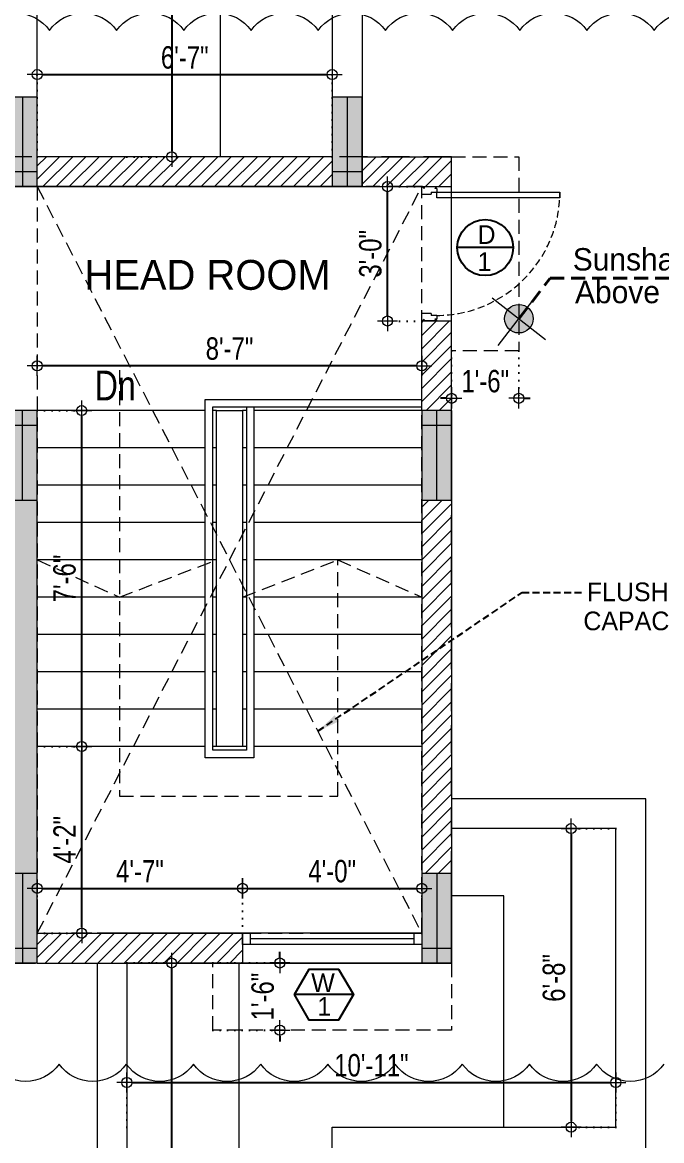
# Model space of a CAD drawing. Header units: inches. Extents: x 13 to 21264, y -72369 to -55.
# Drawn here: x 14469 to 14640.3, y -71945.2 to -71645.6 of the extents above; entities that cross this region are included whole.
import ezdxf

# ---------------------------------------------------------------- set-up
doc = ezdxf.new("R2010")
doc.units = ezdxf.units.IN
doc.header["$LTSCALE"] = 15
doc.header["$MEASUREMENT"] = 0
doc.header["$PDMODE"] = 34
for name, pattern in [('DASHED2', [0.375, 0.25, -0.125]), ('DOT2', [0.125, 0, -0.125]), ('HIDDEN', [0.375, 0.25, -0.125]), ('HIDDEN2', [0.1875, 0.125, -0.0625])]:
    doc.linetypes.add(name, pattern=pattern)
doc.layers.get('0').update_dxf_attribs({"linetype": 'CONTINUOUS', "lineweight": 13})
doc.layers.get('DEFPOINTS').update_dxf_attribs({"linetype": 'CONTINUOUS', "lineweight": 13})
for name, color, linetype in [('1', 8, 'CONTINUOUS'), ('2', 36, 'CONTINUOUS'), ('2P', 46, 'CONTINUOUS'), ('Railing', 233, 'CONTINUOUS')]:
    doc.layers.add(name, color=color, linetype=linetype)
for name, color, linetype, lineweight in [('1P', 252, 'CONTINUOUS', 13), ('A-Wall', 7, 'CONTINUOUS', 40), ('AR-COL-TYP', 2, 'CONTINUOUS', 13), ('AR-WALL', 7, 'CONTINUOUS', 13), ('COLUMN HATCH', 19, 'CONTINUOUS', 13), ('DOOR', 17, 'CONTINUOUS', 13), ('INNER DIM', 30, 'CONTINUOUS', 13), ('parapet wall', 4, 'CONTINUOUS', 13), ('RCC SLAB', 2, 'CONTINUOUS', 13), ('TEXT', 4, 'CONTINUOUS', 13), ('WIN', 152, 'CONTINUOUS', 13)]:
    doc.layers.add(name, color=color, linetype=linetype, lineweight=lineweight)
doc.layers.add('AR-WALL HATCH', color=7, linetype='CONTINUOUS', lineweight=9, true_color=0xfa0000)
doc.layers.add('REVISION - 2', color=7, linetype='CONTINUOUS', lineweight=13, true_color=0x1a6600)
doc.layers.add('BOXTEXT', color=232, linetype='CONTINUOUS', true_color=0xbd005e)
doc.styles.add('My Style', font='', dxfattribs={"width": 0.8})
doc.styles.add('RD', font='', dxfattribs={"width": 0.8})
doc.styles.add('rob', font='')
doc.styles.add('RS', font='', dxfattribs={"width": 0.8})
doc.styles.get('My Style').set_extended_font_data('Century Gothic')
doc.styles.get('RD').set_extended_font_data('Century Gothic')
doc.styles.get('rob').set_extended_font_data('Century Gothic')
doc.styles.get('RS').set_extended_font_data('Century Gothic')
doc.dimstyles.new('SECTION DIM', dxfattribs={"dimscale": 0.6, "dimtxt": 9, "dimasz": 2, "dimexe": 0, "dimexo": 0, "dimgap": 1, "dimtad": 1, "dimzin": 3, "dimdsep": 46, "dimlunit": 4, "dimtxsty": 'RS', "dimblk1": 'CUT', "dimblk2": 'CUT', "dimsah": 1, "dimcen": 0, "dimclrd": 251, "dimclre": 21, "dimclrt": 4, "dimadec": 0, "dimazin": 0, "dimtfac": 1, "dimtix": 1, "dimtofl": 0, "dimtmove": 2, "dimatfit": 3, "dimfxl": 0, "dimtolj": 1, "dimtzin": 3, "dimarcsym": 0})
doc.dimstyles.new('Working Dim', dxfattribs={"dimtxt": 8, "dimasz": 1, "dimexe": 0.18, "dimexo": 0.0625, "dimgap": 2, "dimtad": 1, "dimdec": 1, "dimzin": 3, "dimdsep": 46, "dimlunit": 4, "dimtxsty": 'My Style', "dimblk": 'CUT', "dimcen": 0.09, "dimclrd": 250, "dimclre": 21, "dimclrt": 30, "dimadec": 0, "dimazin": 3, "dimtfac": 0.75, "dimtdec": 1, "dimtix": 1, "dimtofl": 0, "dimtmove": 0, "dimatfit": 3, "dimfxl": 1, "dimtolj": 1, "dimtzin": 0, "dimarcsym": 0})
doc.dimstyles.new('WORKING DIM-altura', dxfattribs={"dimscale": 0, "dimtxt": 6, "dimasz": 1.5, "dimexe": 0, "dimexo": 0, "dimgap": 2, "dimtad": 1, "dimzin": 3, "dimdsep": 46, "dimlunit": 4, "dimtxsty": 'RS', "dimblk1": 'CUT-15', "dimblk2": 'CUT-15', "dimsah": 1, "dimcen": 0, "dimclrd": 49, "dimclre": 109, "dimclrt": 41, "dimadec": 0, "dimazin": 0, "dimtfac": 0.75, "dimtix": 1, "dimtofl": 0, "dimtmove": 2, "dimatfit": 2, "dimldrblk": 'CUT-15', "dimfxl": 1, "dimtolj": 1, "dimtzin": 3, "dimlwd": -1, "dimlwe": -1, "dimarcsym": 0})
pattern_1 = [(45, (21158.8875, -1712.1522), (-1.76776695, 1.76776695), [])]

# ---------------------------------------------------------------- blocks, each defined once
blk = doc.blocks.new('*U21')
at = {"layer": 'WIN', "ltscale": 2}
for p, q in [((0, 0), (48, 0)), ((2, -5), (0, -5)), ((0, -5), (0, -8)), ((46, -5), (2, -5)), ((2, -8), (2, -5)), ((48, -5), (46, -5)), ((46, -5), (46, -8)), ((48, -8), (48, -5)), ((0, -8), (2, -8)), ((46, -6.5), (2, -6.5)), ((46, -8), (2, -8)), ((46, -8), (48, -8))]:
    blk.add_line(p, q, dxfattribs=at)
blk = doc.blocks.new('ty col')
at = {"layer": 'AR-COL-TYP'}
h = blk.add_hatch(color=250, dxfattribs=at)
h.dxf.hatch_style = 1
h.paths.add_polyline_path([(-4.02, -20), (3.98, -20), (3.98, 4), (-4.02, 4)])
at = {"layer": 'AR-COL-TYP', "color": 5}
for p, q in [((-0.02, 4, 0), (-0.02, -20, 0)), ((-4.02, -16, 0), (3.98, -16, 0))]:
    blk.add_line(p, q, dxfattribs=at)
at = {"layer": 'AR-COL-TYP', "elevation": 0}
blk.add_lwpolyline([(-4.02, -20), (3.98, -20), (3.98, 4), (-4.02, 4)], close=True, dxfattribs=at)
blk = doc.blocks.new('36-dp')
at = {"layer": 'DOOR', "color": 247}
for p, q in [((-36, 0.125), (-34, 0.125)), ((-36, 0), (-36, 0.125)), ((-36, 0), (-35.5, -0.5)), ((-34, -2.375), (-34, 0.125)), ((-2, 0.125), (-2, -2.375)), ((-2, 0.125), (0, 0.125)), ((0, 0), (-0.5, -0.5)), ((0, 0.125), (0, 0)), ((-36, -3.875), (-36, -0.5)), ((-36, -0.5), (-35.5, -0.5)), ((-34.5, -3.875), (-34.5, -2.375)), ((-34, -2.375), (-34.5, -2.375)), ((-1.5, -2.375), (-2, -2.375)), ((-1.5, -2.375), (-1.5, -3.875)), ((0, -0.5), (-0.5, -0.5)), ((0, -0.5), (0, -3.875)), ((-36, -3.875), (-35.5, -3.375)), ((-35.5, -3.875), (-35.5, -3.375)), ((-34.5, -3.875), (-35.5, -3.875)), ((-0.5, -3.875), (-1.5, -3.875)), ((0, -3.875), (-0.5, -3.375)), ((-0.5, -3.875), (-0.5, -3.375))]:
    blk.add_line(p, q, dxfattribs=at)
blk.add_lwpolyline([(-1.5, -3.875), (-1.5, -36.875), (-3, -36.875), (-3, -3.875)], close=True, dxfattribs=at)
at = {"layer": 'DOOR', "color": 247, "linetype": 'HIDDEN2'}
blk.add_arc((-1.5, -3.875), 33, 180, 270, dxfattribs=at)
blk = doc.blocks.new('CUT')
at = {"layer": 'INNER DIM', "color": 9}
blk.add_line((0, 1.8), (0, -1.8), dxfattribs=at)
at = {"layer": 'INNER DIM', "color": 8}
blk.add_line((-1.8, 0), (1.8, 0), dxfattribs=at)
at = {"layer": 'INNER DIM', "color": 9}
blk.add_circle((0, 0), 0.9, dxfattribs=at)
blk = doc.blocks.new('*D283')
at = {"layer": 'DEFPOINTS', "color": 0, "transparency": 16777216}
for p in [(14473.03, -71839.63, 0.01), (14484.92, -71839.63), (14473.03, -71889.63, 0)]:
    blk.add_point(p, dxfattribs=at)
at = {"layer": 'INNER DIM', "color": 21, "linetype": 'DOT2', "lineweight": -2, "transparency": 16777216}
for p, q in [((14473.03, -71839.63), (14484.92, -71839.63)), ((14473.03, -71889.63), (14484.92, -71889.63))]:
    blk.add_line(p, q, dxfattribs=at)
at = {"layer": 'INNER DIM', "color": 251, "lineweight": -2, "transparency": 16777216}
blk.add_line((14484.92, -71888.13), (14484.92, -71841.13), dxfattribs=at)
at = {"layer": 'INNER DIM', "color": 251, "lineweight": -2, "transparency": 16777216, "xscale": 1.5, "yscale": 1.5, "zscale": 1.5}
for p, rotation in [((14484.92, -71839.63), 90), ((14484.92, -71889.63), 270)]:
    blk.add_blockref('CUT', p, dxfattribs=dict(at, rotation=rotation))
at = {"layer": 'INNER DIM', "color": 7, "lineweight": 0, "transparency": 16777216, "insert": (14480.34, -71864.63), "char_height": 6, "attachment_point": 5, "rotation": 90, "style": 'RS'}
blk.add_mtext('\\A1;4\'-2"', dxfattribs=at)
blk = doc.blocks.new('*D284')
at = {"layer": 'DEFPOINTS', "color": 0, "transparency": 16777216}
for p in [(14473.03, -71749.64, 0.01), (14484.92, -71749.64), (14473.03, -71839.63, 0.01)]:
    blk.add_point(p, dxfattribs=at)
at = {"layer": 'INNER DIM', "color": 21, "linetype": 'DOT2', "lineweight": -2, "transparency": 16777216}
for p, q in [((14473.03, -71749.64), (14484.92, -71749.64)), ((14473.03, -71839.63), (14484.92, -71839.63))]:
    blk.add_line(p, q, dxfattribs=at)
at = {"layer": 'INNER DIM', "color": 251, "lineweight": -2, "transparency": 16777216}
blk.add_line((14484.92, -71838.13), (14484.92, -71751.14), dxfattribs=at)
at = {"layer": 'INNER DIM', "color": 251, "lineweight": -2, "transparency": 16777216, "xscale": 1.5, "yscale": 1.5, "zscale": 1.5}
for p, rotation in [((14484.92, -71749.64), 90), ((14484.92, -71839.63), 270)]:
    blk.add_blockref('CUT', p, dxfattribs=dict(at, rotation=rotation))
at = {"layer": 'INNER DIM', "color": 7, "lineweight": 0, "transparency": 16777216, "insert": (14480.34, -71794.63), "char_height": 6, "attachment_point": 5, "rotation": 90, "style": 'RS'}
blk.add_mtext('\\A1;7\'-6"', dxfattribs=at)
blk = doc.blocks.new('*D285')
at = {"layer": 'DEFPOINTS', "color": 0, "transparency": 16777216}
for p in [(14528.03, -71877.63), (14473.03, -71889.63, 0), (14528.03, -71889.63, 0)]:
    blk.add_point(p, dxfattribs=at)
at = {"layer": 'INNER DIM', "color": 21, "linetype": 'DOT2', "lineweight": -2, "transparency": 16777216}
for p, q in [((14473.03, -71889.63), (14473.03, -71877.63)), ((14528.03, -71889.63), (14528.03, -71877.63))]:
    blk.add_line(p, q, dxfattribs=at)
at = {"layer": 'INNER DIM', "color": 251, "lineweight": -2, "transparency": 16777216}
blk.add_line((14474.53, -71877.63), (14526.53, -71877.63), dxfattribs=at)
at = {"layer": 'INNER DIM', "color": 251, "lineweight": -2, "transparency": 16777216, "xscale": 1.5, "yscale": 1.5, "zscale": 1.5, "rotation": 180}
blk.add_blockref('CUT', (14473.03, -71877.63), dxfattribs=at)
at = {"layer": 'INNER DIM', "color": 251, "lineweight": -2, "transparency": 16777216, "xscale": 1.5, "yscale": 1.5, "zscale": 1.5}
blk.add_blockref('CUT', (14528.03, -71877.63), dxfattribs=at)
at = {"layer": 'INNER DIM', "color": 7, "lineweight": 0, "transparency": 16777216, "insert": (14500.53, -71873.06), "char_height": 6, "attachment_point": 5, "style": 'RS'}
blk.add_mtext('\\A1;4\'-7"', dxfattribs=at)
blk = doc.blocks.new('*D286')
at = {"layer": 'DEFPOINTS', "color": 0, "transparency": 16777216}
for p in [(14576.03, -71877.63), (14528.03, -71889.63, 0), (14576.03, -71889.63, 0.01)]:
    blk.add_point(p, dxfattribs=at)
at = {"layer": 'INNER DIM', "color": 21, "linetype": 'DOT2', "lineweight": -2, "transparency": 16777216}
for p, q in [((14528.03, -71889.63), (14528.03, -71877.63)), ((14576.03, -71889.63), (14576.03, -71877.63))]:
    blk.add_line(p, q, dxfattribs=at)
at = {"layer": 'INNER DIM', "color": 251, "lineweight": -2, "transparency": 16777216}
blk.add_line((14529.53, -71877.63), (14574.53, -71877.63), dxfattribs=at)
at = {"layer": 'INNER DIM', "color": 251, "lineweight": -2, "transparency": 16777216, "xscale": 1.5, "yscale": 1.5, "zscale": 1.5, "rotation": 180}
blk.add_blockref('CUT', (14528.03, -71877.63), dxfattribs=at)
at = {"layer": 'INNER DIM', "color": 251, "lineweight": -2, "transparency": 16777216, "xscale": 1.5, "yscale": 1.5, "zscale": 1.5}
blk.add_blockref('CUT', (14576.03, -71877.63), dxfattribs=at)
at = {"layer": 'INNER DIM', "color": 7, "lineweight": 0, "transparency": 16777216, "insert": (14552.03, -71873.06), "char_height": 6, "attachment_point": 5, "style": 'RS'}
blk.add_mtext('\\A1;4\'-0"', dxfattribs=at)
blk = doc.blocks.new('*D287')
at = {"layer": 'DEFPOINTS', "color": 0, "transparency": 16777216}
for p in [(14552.03, -71659.63), (14473.03, -71681.63, 0.01), (14552.03, -71681.63, 0.01)]:
    blk.add_point(p, dxfattribs=at)
at = {"layer": 'INNER DIM', "color": 21, "linetype": 'DOT2', "lineweight": -2, "transparency": 16777216}
for p, q in [((14473.03, -71681.63), (14473.03, -71659.63)), ((14552.03, -71681.63), (14552.03, -71659.63))]:
    blk.add_line(p, q, dxfattribs=at)
at = {"layer": 'INNER DIM', "color": 251, "lineweight": -2, "transparency": 16777216}
blk.add_line((14474.53, -71659.63), (14550.53, -71659.63), dxfattribs=at)
at = {"layer": 'INNER DIM', "color": 251, "lineweight": -2, "transparency": 16777216, "xscale": 1.5, "yscale": 1.5, "zscale": 1.5, "rotation": 180}
blk.add_blockref('CUT', (14473.03, -71659.63), dxfattribs=at)
at = {"layer": 'INNER DIM', "color": 251, "lineweight": -2, "transparency": 16777216, "xscale": 1.5, "yscale": 1.5, "zscale": 1.5}
blk.add_blockref('CUT', (14552.03, -71659.63), dxfattribs=at)
at = {"layer": 'INNER DIM', "color": 7, "lineweight": 0, "transparency": 16777216, "insert": (14512.53, -71655.06), "char_height": 6, "attachment_point": 5, "style": 'RS'}
blk.add_mtext('\\A1;6\'-7"', dxfattribs=at)
blk = doc.blocks.new('*D288')
at = {"layer": 'DEFPOINTS', "color": 0, "transparency": 16777216}
for p in [(14497.03, -71345.64, 0.01), (14497.03, -71681.64, 0.01), (14509.03, -71681.64)]:
    blk.add_point(p, dxfattribs=at)
at = {"layer": 'INNER DIM', "color": 21, "linetype": 'DOT2', "lineweight": -2, "transparency": 16777216}
for p, q in [((14497.03, -71345.64), (14509.03, -71345.64)), ((14497.03, -71681.64), (14509.03, -71681.64))]:
    blk.add_line(p, q, dxfattribs=at)
at = {"layer": 'INNER DIM', "color": 251, "lineweight": -2, "transparency": 16777216}
blk.add_line((14509.03, -71347.14), (14509.03, -71680.14), dxfattribs=at)
at = {"layer": 'INNER DIM', "color": 251, "lineweight": -2, "transparency": 16777216, "xscale": 1.5, "yscale": 1.5, "zscale": 1.5}
for p, rotation in [((14509.03, -71345.64), 90), ((14509.03, -71681.64), 270)]:
    blk.add_blockref('CUT', p, dxfattribs=dict(at, rotation=rotation))
at = {"layer": 'INNER DIM', "color": 7, "lineweight": 0, "transparency": 16777216, "insert": (14504.46, -71513.64), "char_height": 6, "attachment_point": 5, "rotation": 90, "style": 'RS'}
blk.add_mtext('\\A1;28\'-0"', dxfattribs=at)
blk = doc.blocks.new('*D289')
at = {"layer": 'DEFPOINTS', "color": 0, "transparency": 16777216}
for p in [(14473.03, -71737.64), (14473.03, -71737.64), (14576.03, -71737.64, 0.01)]:
    blk.add_point(p, dxfattribs=at)
at = {"layer": 'INNER DIM', "color": 251, "lineweight": -2, "transparency": 16777216}
blk.add_line((14574.53, -71737.64), (14474.53, -71737.64), dxfattribs=at)
at = {"layer": 'INNER DIM', "color": 251, "lineweight": -2, "transparency": 16777216, "xscale": 1.5, "yscale": 1.5, "zscale": 1.5, "rotation": 180}
blk.add_blockref('CUT', (14473.03, -71737.64), dxfattribs=at)
at = {"layer": 'INNER DIM', "color": 251, "lineweight": -2, "transparency": 16777216, "xscale": 1.5, "yscale": 1.5, "zscale": 1.5}
blk.add_blockref('CUT', (14576.03, -71737.64), dxfattribs=at)
at = {"layer": 'INNER DIM', "color": 7, "lineweight": 0, "transparency": 16777216, "insert": (14524.53, -71733.06), "char_height": 6, "attachment_point": 5, "style": 'RS'}
blk.add_mtext('\\A1;8\'-7"', dxfattribs=at)
blk = doc.blocks.new('CUT-15')
h = blk.add_hatch(color=256)
h.dxf.hatch_style = 1
edge = h.paths.add_edge_path()
edge.add_arc((0, 0), 0.638, -180, 180)
for p, q in [((0, -1.509), (0, 1.509)), ((1.509, 0), (-1.509, 0))]:
    blk.add_line(p, q)
blk.add_circle((0, 0), 0.638)
blk = doc.blocks.new('*D238')
at = {"layer": 'DEFPOINTS', "color": 0, "transparency": 16777216}
for p in [(14566.85, -71689.64), (14576.03, -71689.64, 0.01), (14576.03, -71725.64, 0.01)]:
    blk.add_point(p, dxfattribs=at)
at = {"layer": 'INNER DIM', "color": 21, "linetype": 'DOT2', "lineweight": -2, "transparency": 16777216}
for p, q in [((14576.03, -71689.64), (14566.85, -71689.64)), ((14576.03, -71725.64), (14566.85, -71725.64))]:
    blk.add_line(p, q, dxfattribs=at)
at = {"layer": 'INNER DIM', "color": 251, "lineweight": -2, "transparency": 16777216}
blk.add_line((14566.85, -71724.14), (14566.85, -71691.14), dxfattribs=at)
at = {"layer": 'INNER DIM', "color": 251, "lineweight": -2, "transparency": 16777216, "xscale": 1.5, "yscale": 1.5, "zscale": 1.5}
for p, rotation in [((14566.85, -71689.64), 90), ((14566.85, -71725.64), 270)]:
    blk.add_blockref('CUT', p, dxfattribs=dict(at, rotation=rotation))
at = {"layer": 'INNER DIM', "color": 7, "lineweight": 0, "transparency": 16777216, "insert": (14562.28, -71707.64), "char_height": 6, "attachment_point": 5, "rotation": 90, "style": 'RS'}
blk.add_mtext('\\A1;3\'-0"', dxfattribs=at)
blk = doc.blocks.new('*D239')
at = {"layer": 'DEFPOINTS', "color": 0, "transparency": 16777216}
for p in [(14520.03, -71897.63), (14538.01, -71897.63), (14520.03, -71915.63)]:
    blk.add_point(p, dxfattribs=at)
at = {"layer": 'INNER DIM', "color": 251, "lineweight": -2, "transparency": 16777216}
for p, q in [((14538.01, -71896.13), (14538.01, -71894.63)), ((14538.01, -71917.13), (14538.01, -71918.63))]:
    blk.add_line(p, q, dxfattribs=at)
at = {"layer": 'INNER DIM', "color": 21, "linetype": 'DOT2', "lineweight": -2, "transparency": 16777216}
for p, q in [((14520.03, -71897.63), (14538.01, -71897.63)), ((14520.03, -71915.63), (14538.01, -71915.63))]:
    blk.add_line(p, q, dxfattribs=at)
at = {"layer": 'INNER DIM', "color": 251, "lineweight": -2, "transparency": 16777216, "xscale": 1.5, "yscale": 1.5, "zscale": 1.5}
for p, rotation in [((14538.01, -71897.63), 270), ((14538.01, -71915.63), 90)]:
    blk.add_blockref('CUT', p, dxfattribs=dict(at, rotation=rotation))
at = {"layer": 'INNER DIM', "color": 7, "lineweight": 0, "transparency": 16777216, "insert": (14533.44, -71906.63), "char_height": 6, "attachment_point": 5, "rotation": 90, "style": 'RS'}
blk.add_mtext('\\A1;1\'-6"', dxfattribs=at)
blk = doc.blocks.new('*D240')
at = {"layer": 'DEFPOINTS', "color": 0, "transparency": 16777216}
for p in [(14628.03, -71929.63), (14497.03, -71941.63, 0.01), (14628.03, -71941.63, 0.01)]:
    blk.add_point(p, dxfattribs=at)
at = {"layer": 'INNER DIM', "color": 21, "linetype": 'DOT2', "lineweight": -2, "transparency": 16777216}
for p, q in [((14497.03, -71941.63), (14497.03, -71929.63)), ((14628.03, -71941.63), (14628.03, -71929.63))]:
    blk.add_line(p, q, dxfattribs=at)
at = {"layer": 'INNER DIM', "color": 251, "lineweight": -2, "transparency": 16777216}
blk.add_line((14498.53, -71929.63), (14626.53, -71929.63), dxfattribs=at)
at = {"layer": 'INNER DIM', "color": 251, "lineweight": -2, "transparency": 16777216, "xscale": 1.5, "yscale": 1.5, "zscale": 1.5, "rotation": 180}
blk.add_blockref('CUT', (14497.03, -71929.63), dxfattribs=at)
at = {"layer": 'INNER DIM', "color": 251, "lineweight": -2, "transparency": 16777216, "xscale": 1.5, "yscale": 1.5, "zscale": 1.5}
blk.add_blockref('CUT', (14628.03, -71929.63), dxfattribs=at)
at = {"layer": 'INNER DIM', "color": 7, "lineweight": 0, "transparency": 16777216, "insert": (14562.53, -71925.06), "char_height": 6, "attachment_point": 5, "style": 'RS'}
blk.add_mtext('\\A1;10\'-11"', dxfattribs=at)
blk = doc.blocks.new('*D241')
at = {"layer": 'DEFPOINTS', "color": 0, "transparency": 16777216}
for p in [(14628.03, -71861.63, 0.01), (14616.03, -71941.63), (14628.03, -71941.63, 0.01)]:
    blk.add_point(p, dxfattribs=at)
at = {"layer": 'INNER DIM', "color": 21, "linetype": 'DOT2', "lineweight": -2, "transparency": 16777216}
for p, q in [((14628.03, -71861.63), (14616.03, -71861.63)), ((14628.03, -71941.63), (14616.03, -71941.63))]:
    blk.add_line(p, q, dxfattribs=at)
at = {"layer": 'INNER DIM', "color": 251, "lineweight": -2, "transparency": 16777216}
blk.add_line((14616.03, -71863.13), (14616.03, -71940.13), dxfattribs=at)
at = {"layer": 'INNER DIM', "color": 251, "lineweight": -2, "transparency": 16777216, "xscale": 1.5, "yscale": 1.5, "zscale": 1.5}
for p, rotation in [((14616.03, -71861.63), 90), ((14616.03, -71941.63), 270)]:
    blk.add_blockref('CUT', p, dxfattribs=dict(at, rotation=rotation))
at = {"layer": 'INNER DIM', "color": 7, "lineweight": 0, "transparency": 16777216, "insert": (14611.46, -71901.63), "char_height": 6, "attachment_point": 5, "rotation": 90, "style": 'RS'}
blk.add_mtext('\\A1;6\'-8"', dxfattribs=at)
blk = doc.blocks.new('*D255')
at = {"layer": 'DEFPOINTS', "color": 0, "transparency": 16777216}
for p in [(14497.04, -71897.63, 0.01), (14509.03, -71897.63), (14497.03, -72093.64, 0.01)]:
    blk.add_point(p, dxfattribs=at)
at = {"layer": 'INNER DIM', "color": 21, "linetype": 'DOT2', "lineweight": -2, "transparency": 16777216}
for p, q in [((14497.04, -71897.63), (14509.03, -71897.63)), ((14497.03, -72093.64), (14509.03, -72093.64))]:
    blk.add_line(p, q, dxfattribs=at)
at = {"layer": 'INNER DIM', "color": 251, "lineweight": -2, "transparency": 16777216}
blk.add_line((14509.03, -72092.14), (14509.03, -71899.13), dxfattribs=at)
at = {"layer": 'INNER DIM', "color": 251, "lineweight": -2, "transparency": 16777216, "xscale": 1.5, "yscale": 1.5, "zscale": 1.5}
for p, rotation in [((14509.03, -71897.63), 90), ((14509.03, -72093.64), 270)]:
    blk.add_blockref('CUT', p, dxfattribs=dict(at, rotation=rotation))
at = {"layer": 'INNER DIM', "color": 7, "lineweight": 0, "transparency": 16777216, "insert": (14504.46, -71995.63), "char_height": 6, "attachment_point": 5, "rotation": 90, "style": 'RS'}
blk.add_mtext('\\A1;16\'-4"', dxfattribs=at)
blk = doc.blocks.new('*D257')
at = {"layer": 'DEFPOINTS', "color": 0, "transparency": 16777216}
for p in [(14584.03, -71733.64, 0.01), (14602.03, -71733.64, 0.01), (14602.03, -71746.35)]:
    blk.add_point(p, dxfattribs=at)
at = {"layer": 'INNER DIM', "color": 21, "linetype": 'DOT2', "lineweight": -2, "transparency": 16777216}
for p, q in [((14584.03, -71733.64), (14584.03, -71746.35)), ((14602.03, -71733.64), (14602.03, -71746.35))]:
    blk.add_line(p, q, dxfattribs=at)
at = {"layer": 'INNER DIM', "color": 251, "lineweight": -2, "transparency": 16777216}
for p, q in [((14582.53, -71746.35), (14581.03, -71746.35)), ((14603.53, -71746.35), (14605.03, -71746.35))]:
    blk.add_line(p, q, dxfattribs=at)
at = {"layer": 'INNER DIM', "color": 251, "lineweight": -2, "transparency": 16777216, "xscale": 1.5, "yscale": 1.5, "zscale": 1.5}
blk.add_blockref('CUT', (14584.03, -71746.35), dxfattribs=at)
at = {"layer": 'INNER DIM', "color": 251, "lineweight": -2, "transparency": 16777216, "xscale": 1.5, "yscale": 1.5, "zscale": 1.5, "rotation": 180}
blk.add_blockref('CUT', (14602.03, -71746.35), dxfattribs=at)
at = {"layer": 'INNER DIM', "color": 7, "lineweight": 0, "transparency": 16777216, "insert": (14593.03, -71741.78), "char_height": 6, "attachment_point": 5, "style": 'RS'}
blk.add_mtext('\\A1;1\'-6"', dxfattribs=at)
blk = doc.blocks.new('D1...')
at = {"layer": 'BOXTEXT'}
blk.add_line((7.5, 0), (-7.5, 0), dxfattribs=at)
blk.add_circle((0, 0), 7.5, dxfattribs=at)
at = {"layer": 'BOXTEXT', "style": 'rob'}
for s, p in [('D', (-2.06, 0.98)), ('1', (-2.06, -6.24))]:
    blk.add_text(s, height=5, dxfattribs=at).set_placement(p)
blk = doc.blocks.new('A$C143F6AB8')
at = {"layer": 'BOXTEXT'}
blk.add_line((15.78, 7.22), (0, 7.22), dxfattribs=at)
blk.add_lwpolyline([(0, 7.22), (3.95, 14.05), (11.84, 14.05), (15.78, 7.22), (11.84, 0.38), (3.95, 0.38)], close=True, dxfattribs=at)
at = {"layer": 'BOXTEXT', "style": 'rob'}
for s, p in [('W', (4.49, 7.89)), ('1', (6.11, 1.56))]:
    blk.add_text(s, height=5, dxfattribs=at).set_placement(p)

msp = doc.modelspace()

# ---------------------------------------------------------------- hatches: boundary and pattern name
at = {"layer": 'AR-WALL HATCH', "lineweight": 0, "ltscale": 3}
h = msp.add_hatch(dxfattribs=at)
h.set_pattern_fill('ANSI31', color=256, scale=20)
h.set_pattern_definition(pattern_1)
h.paths.add_polyline_path([(14552.035, -71681.636), (14473.032, -71681.636), (14473.032, -71689.634), (14473.032, -71689.636), (14552.035, -71689.636)])
h.paths.add_polyline_path([(14584.034, -71681.636), (14560.037, -71681.636), (14560.037, -71689.636), (14584.034, -71689.636)])
h = msp.add_hatch(dxfattribs=at)
h.set_pattern_fill('ANSI31', color=256, scale=20)
h.set_pattern_definition(pattern_1)
h.paths.add_polyline_path([(14584.036, -71725.636), (14576.034, -71725.636), (14576.034, -71749.634), (14584.036, -71749.634)])
h = msp.add_hatch(dxfattribs=at)
h.set_pattern_fill('ANSI31', color=256, scale=20)
h.set_pattern_definition(pattern_1)
h.paths.add_polyline_path([(14576.034, -71873.634), (14584.034, -71873.634), (14584.034, -71773.634), (14576.034, -71773.634)])
h.paths.add_polyline_path([(14473.034, -71897.634), (14528.034, -71897.634), (14528.034, -71889.634), (14473.034, -71889.634)])
at = {"layer": 'COLUMN HATCH', "lineweight": 0, "ltscale": 0.5}
h = msp.add_hatch(dxfattribs=at)
h.set_pattern_fill('AR-CONC', color=8, scale=0.3)
h.set_pattern_definition([(50, (23504.5143, -23624.0582), (2.15178055, -0.188256405), [0.225, -2.475]), (355, (23504.5143, -23624.0582), (-0.416254, 2.2565764), [0.18, -1.98]), (100.4514445, (23504.6936, -23624.074), (1.73552654, 2.06831997), [0.19122058, -2.10342634]), (46.1842, (23504.5143, -23623.4582), (3.20172399, -0.49655784), [0.3375, -3.7125]), (96.6356355, (23504.781, -23623.4996), (2.80398584, 2.9223558), [0.28683103, -3.15514128]), (351.184164, (23504.5143, -23623.4582), (2.80398584, 2.9223558), [0.27, -2.97]), (21, (23504.8143, -23623.6082), (1.790721156, -1.20785667), [0.225, -2.475]), (326, (23504.8143, -23623.6082), (0.729946, 2.17545014), [0.18, -1.98]), (71.4514447, (23504.9635, -23623.7089), (2.52066713, 0.96759346), [0.19122057, -2.10342634]), (37.5, (23504.5143, -23624.0582), (0.036479566, 0.998681561), [0, -1.956, 0, -2.01, 0, -1.9875]), (7.5, (23504.5143, -23624.0582), (0.789208612, 1.183235136), [0, -1.146, 0, -1.911, 0, -0.7575]), (327.5, (23503.8453, -23624.0582), (1.601467309, -0.067664615), [0, -0.75, 0, -2.34, 0, -3.105]), (317.5, (23503.5453, -23624.0582), (1.74955851, 0.300314947), [0, -0.975, 0, -1.554, 0, -2.205])])
h.paths.add_polyline_path([(14465.034, -71769.634), (14473.034, -71769.634), (14473.034, -71881.634), (14361.034, -71881.634), (14361.034, -71769.633), (14369.034, -71769.633), (14369.034, -71873.634), (14465.034, -71873.634)])

# ---------------------------------------------------------------- linework, layer by layer
at = {"lineweight": 0}
msp.add_line((14473.034, -71769.634, -0.014), (14473.034, -71749.642, -0.013), dxfattribs=at)
at = {"layer": '1', "lineweight": 0}
for p, q in [((14522.038, -71565.636, -0.013), (14522.039, -71681.638, -0.013)), ((14528.034, -71749.642, -0.027), (14528.034, -71839.634, -0.032)), ((14528.034, -71749.642, -0.017), (14528.034, -71839.634, -0.017)), ((14529.034, -71748.634, -0.032), (14529.034, -71840.634, -0.032)), ((14576.032, -71749.642, -0.011), (14531.032, -71749.642, -0.027)), ((14531.034, -71748.634, -0.03), (14531.034, -71842.634, -0.032)), ((14529.034, -71759.634, -0.032), (14528.034, -71759.634, -0.032)), ((14576.034, -71759.634, -0.017), (14531.034, -71759.634, -0.032)), ((14529.034, -71769.634, -0.032), (14528.034, -71769.634, -0.032)), ((14576.034, -71769.634, -0.017), (14531.034, -71769.634, -0.032)), ((14529.034, -71779.634, -0.032), (14528.034, -71779.634, -0.032)), ((14576.034, -71779.634, -0.017), (14531.034, -71779.634, -0.032)), ((14529.034, -71789.634, -0.032), (14528.034, -71789.634, -0.032)), ((14576.034, -71789.634, -0.017), (14531.034, -71789.634, -0.032)), ((14529.034, -71799.634, -0.032), (14528.034, -71799.634, -0.032)), ((14576.034, -71799.634, -0.017), (14531.034, -71799.634, -0.032)), ((14529.034, -71809.634, -0.032), (14528.034, -71809.634, -0.032)), ((14576.034, -71809.634, -0.017), (14531.034, -71809.634, -0.032)), ((14529.034, -71819.634, -0.032), (14528.034, -71819.634, -0.032)), ((14576.034, -71819.634, -0.017), (14531.034, -71819.634, -0.032)), ((14529.034, -71829.634, -0.032), (14528.034, -71829.634, -0.032)), ((14576.034, -71829.634, -0.017), (14531.034, -71829.634, -0.032)), ((14576.034, -71839.634, -0.017), (14531.034, -71839.634, -0.033))]:
    msp.add_line(p, q, dxfattribs=at)
at = {"layer": '1', "linetype": 'HIDDEN', "lineweight": 0}
msp.add_line((14529.034, -71839.634, -0.032), (14520.034, -71839.634, -0.042), dxfattribs=at)
for points, elevation in [([(14584.034, -71681.636), (14602.034, -71681.636), (14602.034, -71725.635), (14602.034, -71733.635), (14584.035, -71733.635)], -0.017), ([(14495.034, -71738.819), (14495.034, -71852.968), (14553.534, -71852.968), (14553.534, -71789.634)], -0.017), ([(14473.034, -71789.634), (14495.034, -71799.634), (14521.034, -71789.634)], -0.017), ([(14528.034, -71799.634), (14553.534, -71789.634), (14576.034, -71799.634)], -0.032), ([(14584.035, -71897.634), (14584.035, -71915.634), (14528.034, -71915.634), (14520.034, -71915.634), (14520.034, -71897.634)], -0.022)]:
    msp.add_lwpolyline(points, dxfattribs=dict(at, elevation=elevation))
at = {"layer": '1P', "lineweight": 0}
msp.add_line((14521.034, -71839.634, -0.042), (14521.034, -71749.642, -0.038), dxfattribs=at)
at = {"layer": '1P', "lineweight": 0, "ltscale": 3}
msp.add_line((14527.031, -71897.635, -0.033), (14527.031, -71981.635, -0.017), dxfattribs=at)
at = {"layer": '1P', "lineweight": 0, "ltscale": 3, "elevation": -0.011}
msp.add_lwpolyline([(14598.031, -71941.636), (14598.031, -71879.635), (14584.034, -71879.634)], dxfattribs=at)
at = {"layer": '2', "linetype": 'HIDDEN', "lineweight": 0, "ltscale": 2, "elevation": -0.022}
msp.add_lwpolyline([(14465.034, -71897.634), (14584.035, -71897.634), (14584.035, -71681.638), (14465.034, -71681.638)], close=True, dxfattribs=at)
at = {"layer": '2', "linetype": 'HIDDEN', "lineweight": 0, "elevation": -0.017}
msp.add_lwpolyline([(14473.034, -71889.636), (14576.035, -71889.636), (14576.035, -71689.64), (14473.032, -71689.636)], close=True, dxfattribs=at)
at = {"layer": '2', "linetype": 'HIDDEN', "lineweight": 0}
for points, elevation in [([(14473.032, -71689.636), (14576.035, -71889.636)], -0.011), ([(14473.034, -71889.634), (14576.035, -71689.638)], -0.022)]:
    msp.add_lwpolyline(points, dxfattribs=dict(at, elevation=elevation))
at = {"layer": '2', "lineweight": 0, "ltscale": 3, "elevation": -0.009}
msp.add_lwpolyline([(14584.036, -71725.636), (14584.034, -71689.634)], dxfattribs=at)
at = {"layer": '2P', "lineweight": 0}
for p, q in [((14518.034, -71749.642, -0.036), (14473.034, -71749.635, -0.014)), ((14521.034, -71749.642, -0.038), (14520.034, -71749.642, -0.037)), ((14521.034, -71839.634, -0.017), (14521.034, -71749.642, -0.017)), ((14521.034, -71749.642, -0.017), (14528.034, -71749.642, -0.017)), ((14529.034, -71749.642, -0.027), (14528.034, -71749.642, -0.027)), ((14518.034, -71759.634, -0.042), (14473.034, -71759.634, -0.014)), ((14521.034, -71759.634, -0.042), (14520.034, -71759.634, -0.042)), ((14518.034, -71769.634, -0.042), (14473.034, -71769.634, -0.014)), ((14521.034, -71769.634, -0.042), (14520.034, -71769.634, -0.042)), ((14518.034, -71779.634, -0.042), (14473.034, -71779.634, -0.014)), ((14521.034, -71779.634, -0.042), (14520.034, -71779.634, -0.042)), ((14521.034, -71789.634, -0.042), (14473.034, -71789.634, -0.015)), ((14518.034, -71799.634, -0.042), (14473.034, -71799.634, -0.014)), ((14521.034, -71799.634, -0.042), (14520.034, -71799.634, -0.042)), ((14518.034, -71809.634, -0.042), (14473.034, -71809.634, -0.014)), ((14521.034, -71809.634, -0.042), (14520.034, -71809.634, -0.042)), ((14518.034, -71819.634, -0.042), (14473.034, -71819.634, -0.014)), ((14521.034, -71819.634, -0.042), (14520.034, -71819.634, -0.042)), ((14518.034, -71829.634, -0.042), (14473.034, -71829.634, -0.014)), ((14521.034, -71829.634, -0.042), (14520.034, -71829.634, -0.042)), ((14518.034, -71839.634, -0.042), (14473.034, -71839.634, -0.014)), ((14521.034, -71839.634, -0.042), (14520.034, -71839.634, -0.042)), ((14528.034, -71839.634, -0.017), (14521.034, -71839.634, -0.017))]:
    msp.add_line(p, q, dxfattribs=at)
at = {"layer": 'AR-WALL', "lineweight": 0}
for p, q in [((14576.035, -71725.636, -0.009), (14584.034, -71725.636, -0.009)), ((14576.034, -71749.634, -0.017), (14576.034, -71889.634, -0.017)), ((14584.034, -71749.635, -0.017), (14584.034, -71853.635, -0.017)), ((14576.034, -71773.634, -0.009), (14576.034, -71861.635, -0.025)), ((14584.034, -71773.634, -0.009), (14584.034, -71873.634, -0.009)), ((14584.034, -71861.635, -0.017), (14584.034, -71897.634, -0.017)), ((14473.032, -71880.636, -0.025), (14473.032, -71889.636, -0.025)), ((14473.032, -71889.636, -0.024), (14497.031, -71889.636, -0.019)), ((14473.034, -71889.634, -0.02), (14528.034, -71889.634, -0.014)), ((14528.034, -71889.634, -0.022), (14528.034, -71897.634, -0.022)), ((14548.534, -71889.634, -0.009), (14576.034, -71889.634, -0.017)), ((14473.034, -71897.634, -0.02), (14528.034, -71897.634, -0.014)), ((14548.534, -71897.634, -0.009), (14584.034, -71897.634, -0.016))]:
    msp.add_line(p, q, dxfattribs=at)
for points, elevation in [([(14552.035, -71681.636), (14473.032, -71681.636)], -0.017), ([(14560.037, -71681.636), (14584.034, -71681.636)], -0.017), ([(14584.034, -71689.636), (14584.034, -71681.636)], -0.009), ([(14473.032, -71689.636), (14552.035, -71689.636)], -0.013), ([(14560.037, -71689.636), (14584.034, -71689.636)], -0.017), ([(14576.034, -71749.634), (14576.034, -71725.636)], -0.009), ([(14584.034, -71749.634), (14584.034, -71725.636)], -0.009)]:
    msp.add_lwpolyline(points, dxfattribs=dict(at, elevation=elevation))
at = {"layer": 'parapet wall', "lineweight": 0, "ltscale": 3}
for p, q in [((14628.035, -71861.635, -0.009), (14584.034, -71861.635, -0.009)), ((14584.034, -71861.635, -0.009), (14584.034, -71897.634, -0.009)), ((14628.035, -71941.635, -0.009), (14628.035, -71861.635, -0.009)), ((14584.034, -71897.634, -0.009), (14497.035, -71897.633, -0.009)), ((14497.035, -71897.633, -0.009), (14497.035, -72093.636, -0.009)), ((14552.035, -72093.636, -0.009), (14552.035, -71941.635, -0.009)), ((14552.035, -71941.635, -0.009), (14628.035, -71941.635, -0.009))]:
    msp.add_line(p, q, dxfattribs=at)
for points, elevation in [([(15765.035, -71345.638), (15701.035, -71345.634), (14560.035, -71345.634), (14560.035, -71489.635), (14560.035, -71689.636), (14465.032, -71689.636), (14465.032, -71489.635), (14489.032, -71489.635), (14489.033, -71345.635), (13693.035, -71345.635), (13693.035, -71689.632), (13598.035, -71689.632), (13598.035, -71489.648), (13622.035, -71489.648), (13622.035, -71345.632), (13560.123, -71345.632)], -0.017), ([(14552.035, -71345.634), (14552.035, -71489.635), (14552.035, -71681.636), (14473.032, -71681.636), (14473.032, -71497.635), (14497.032, -71497.635), (14497.033, -71345.635), (14552.035, -71345.634)], -0.017), ([(14489.035, -71897.634), (14489.035, -72093.636), (13693.036, -72093.636), (13693.036, -71949.635), (13769.035, -71949.635), (13769.035, -71853.635), (13713.035, -71853.635), (13713.035, -71749.632), (13630.036, -71749.632), (13630.036, -72093.636), (13560.123, -72093.636)], -0.009), ([(14489.035, -71897.634), (14489.035, -72093.636), (13693.036, -72093.636), (13693.036, -71949.635), (13769.035, -71949.635), (13769.035, -71853.635), (13713.035, -71853.635), (13713.035, -71749.632), (13630.036, -71749.632), (13630.036, -72093.636), (13560.123, -72093.636)], -0.009), ([(14576.034, -71853.635), (14576.034, -71889.634), (14489.035, -71889.633), (14489.035, -71889.636)], -0.009), ([(15765.033, -71897.635), (15765.035, -72093.636), (15697.034, -72093.636), (14560.035, -72093.636), (14560.035, -71949.635), (14636.035, -71949.635), (14636.035, -71853.635), (14584.034, -71853.635), (14584.034, -71853.635), (14584.034, -71853.635), (14584.034, -71853.635)], -0.009)]:
    msp.add_lwpolyline(points, dxfattribs=dict(at, elevation=elevation))
at = {"layer": 'Railing', "lineweight": 0}
for p, q in [((14518.034, -71842.634, -0.042), (14518.034, -71746.634, -0.042)), ((14518.034, -71746.634, -0.044), (14576.034, -71746.634, 0.015)), ((14520.034, -71840.634, -0.042), (14520.034, -71748.634, -0.042)), ((14520.034, -71748.634, -0.044), (14576.034, -71748.634, 0.028)), ((14531.034, -71842.634, -0.032), (14518.034, -71842.634, -0.042)), ((14529.034, -71840.634, -0.032), (14520.034, -71840.634, -0.042))]:
    msp.add_line(p, q, dxfattribs=at)
at = {"layer": 'RCC SLAB', "lineweight": 0}
msp.add_line((14473.034, -71897.634, -0.02), (14473.034, -71769.633, -0.013), dxfattribs=at)
at = {"layer": 'REVISION - 2', "color": 222, "lineweight": 0, "ltscale": 3, "true_color": 0xb8008a, "elevation": -0.022}
for points in [[(14458.291, -71647.817, -0.5205671), (14476.291, -71647.817, -0.5205671), (14494.291, -71647.817, -0.5205671), (14512.291, -71647.817, -0.5205671), (14530.291, -71647.817, -0.5205671), (14548.291, -71647.817, -0.5205671), (14566.291, -71647.817, -0.5205671), (14584.291, -71647.817, -0.5205671), (14602.291, -71647.817, -0.5205671), (14620.291, -71647.817, -0.5205671), (14638.291, -71647.817, -0.5205671), (14656.291, -71647.817, -0.5205671)], [(14640.88, -71924.691, -0.5205671), (14622.88, -71924.691, -0.5205671), (14604.88, -71924.691, -0.5205671), (14586.88, -71924.691, -0.5205671), (14568.88, -71924.691, -0.5205671), (14550.88, -71924.691, -0.5205671), (14532.88, -71924.691, -0.5205671), (14514.88, -71924.691, -0.5205671), (14496.88, -71924.691, -0.5205671), (14478.88, -71924.691, -0.5205671), (14460.88, -71924.691, -0.5205671)]]:
    msp.add_lwpolyline(points, format="xyb", dxfattribs=at)

# ---------------------------------------------------------------- block references
at = {"layer": 'AR-COL-TYP', "lineweight": 0}
for p in [(14469.055, -71669.629, -0.013), (14556.058, -71669.631, -0.017), (14469.057, -71877.629, -0.013), (14580.057, -71877.629, -0.009)]:
    msp.add_blockref('ty col', p, dxfattribs=at)
at = {"layer": 'AR-COL-TYP', "lineweight": 0, "rotation": 180.0000000333466}
for p in [(14469.011, -71769.64, -0.013), (14580.011, -71769.639, -0.009)]:
    msp.add_blockref('ty col', p, dxfattribs=at)
at = {"layer": 'BOXTEXT', "lineweight": 0}
for name, p in [('D1...', (14593.027, -71705.977, -0.022)), ('A$C143F6AB8', (14541.925, -71913.323, -0.022))]:
    msp.add_blockref(name, p, dxfattribs=at)
at = {"layer": 'DOOR', "lineweight": 0, "xscale": 0.9999522030621443, "yscale": 0.9999522030621443, "zscale": 0.9999522030621443, "rotation": 90.00006467594771}
msp.add_blockref('36-dp', (14576.16, -71689.638, -0.009), dxfattribs=at)
at = {"layer": 'WIN', "lineweight": 0, "xscale": -1, "rotation": 180.0000019407474}
msp.add_blockref('*U21', (14528.034, -71897.634, -0.022), dxfattribs=at)

# ---------------------------------------------------------------- texts
at = {"layer": 'REVISION - 2', "color": 222, "lineweight": 0, "ltscale": 3, "true_color": 0xb8008a, "style": 'rob'}
for s, p in [('FLUSHING WATER O.H.T ABOVE', (14620.241, -71800.695, -5027975.24)), ('CAPACITY :11,000 Ltrs', (14619.323, -71808.482, -0.03))]:
    msp.add_text(s, height=5, dxfattribs=at).set_placement(p)
at = {"layer": 'TEXT', "lineweight": 0, "style": 'rob'}
for s, p in [('Sunshade', (14616.484, -71712.112, -0.041)), ('Above', (14617.087, -71720.871, -0.041))]:
    msp.add_text(s, height=6, dxfattribs=at).set_placement(p)
msp.add_text('HEAD ROOM', height=8, rotation=359.9999, dxfattribs=at).set_placement((14485.657, -71717.28, -0.031))
at = {"layer": 'TEXT', "lineweight": 0, "style": 'RD', "width": 0.8}
msp.add_text('Dn', height=8.0003, dxfattribs=at).set_placement((14488.456, -71746.922, -0.015))

# ---------------------------------------------------------------- dimensions: what is measured, and where the dimension line sits
at = {"layer": 'INNER DIM', "lineweight": 0}
for base, p1, p2, picture, middle in [((14509.032, -71681.636, -0.009), (14497.032, -71345.635, -0.004), (14497.032, -71681.636, -0.004), '*D288', (14504.461, -71513.636, -0.009)), ((14566.85, -71689.636, -0.009), (14576.033, -71725.636, 0.004), (14576.033, -71689.636, -0.004), '*D238', (14562.278, -71707.636, -0.009)), ((14484.916, -71749.635, -0.009), (14473.033, -71839.634, -0.001), (14473.033, -71749.635, 0.001), '*D284', (14480.345, -71794.635, -0.009)), ((14484.916, -71839.634, -0.009), (14473.033, -71889.634, -0.007), (14473.033, -71839.634, -0.001), '*D283', (14480.345, -71864.634, -0.009)), ((14616.034, -71941.635, -0.009), (14628.034, -71861.635, 0.004), (14628.034, -71941.635, 0.004), '*D241', (14611.463, -71901.635, -0.009)), ((14509.034, -71897.633, -0.009), (14497.034, -72093.636, 0.004), (14497.037, -71897.633, 0.004), '*D255', (14504.463, -71995.635, -0.009)), ((14538.012, -71897.634, -0.009), (14520.033, -71915.634, -0.009), (14520.033, -71897.634, -0.009), '*D239', (14533.441, -71906.634, -0.009))]:
    dim = msp.add_linear_dim(base=base, p1=p1, p2=p2, angle=90, dimstyle='SECTION DIM', override={"dimscale": 1, "dimtxt": 6, "dimasz": 1.5, "dimclrt": 7, "dimfxl": 2}, dxfattribs=at)
    dim.commit()
    dim.dimension.update_dxf_attribs({"geometry": picture, "text_midpoint": middle})
for base, p1, p2, picture, middle in [((14552.034, -71659.633, -0.009), (14473.031, -71681.634, 0.004), (14552.034, -71681.634, 0.004), '*D287', (14512.533, -71655.062, -0.009)), ((14473.033, -71737.635, -0.009), (14576.033, -71737.635, 0.004), (14473.033, -71737.635, -0.009), '*D289', (14524.533, -71733.064, -0.009)), ((14602.033, -71746.348, -0.009), (14584.034, -71733.635, -0.004), (14602.033, -71733.635, -0.004), '*D257', (14593.034, -71741.777, -0.009)), ((14528.033, -71877.63, -0.009), (14473.033, -71889.634, -0.007), (14528.033, -71889.634, -0.009), '*D285', (14500.533, -71873.059, -0.009)), ((14576.033, -71877.63, -0.009), (14528.033, -71889.634, -0.009), (14576.033, -71889.634, -0.004), '*D286', (14552.033, -71873.059, -0.009)), ((14628.034, -71929.635, -0.009), (14497.034, -71941.635, 0.004), (14628.034, -71941.635, 0.004), '*D240', (14562.534, -71925.063, -0.009))]:
    dim = msp.add_linear_dim(base=base, p1=p1, p2=p2, dimstyle='SECTION DIM', override={"dimscale": 1, "dimtxt": 6, "dimasz": 1.5, "dimclrt": 7, "dimfxl": 2}, dxfattribs=at)
    dim.commit()
    dim.dimension.update_dxf_attribs({"geometry": picture, "text_midpoint": middle})

# ---------------------------------------------------------------- leaders
at = {"linetype": 'DASHED2', "lineweight": 0, "ltscale": 0.5}
msp.add_leader([(14548.275, -71835.472, -0.011), (14602.922, -71798.374, -0.011), (14619.519, -71798.374, -0.011)], dimstyle='Working Dim', override={"dimasz": 6, "dimtad": 0, "dimclrd": 8}, dxfattribs=at)
at = {"layer": 'A-Wall', "color": 1, "linetype": 'HIDDEN', "lineweight": 0}
msp.add_leader([(14602.034, -71725.015, -0.017), (14610.465, -71714.164, -0.017), (14652.579, -71714.164, -0.017)], dimstyle='WORKING DIM-altura', override={"dimscale": 1, "dimasz": 6, "dimtad": 0, "dimfxl": 0, "dimfxlon": 1, "dimarcsym": 2}, dxfattribs=at)

doc.saveas('drawing.dxf')
